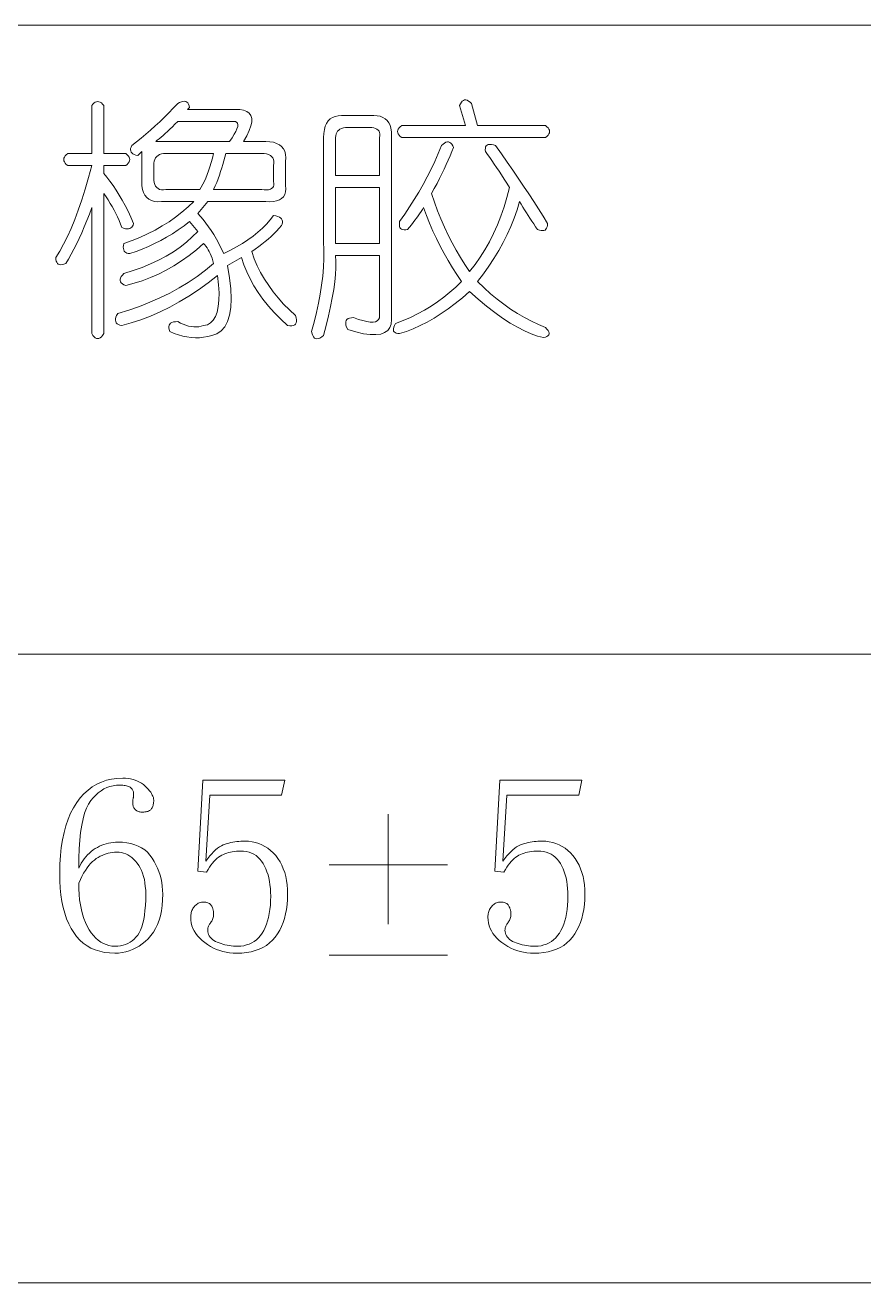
# Model space of a CAD drawing. Extents: x 1 to 297, y 1 to 210.
# Drawn here: x 33.11 to 40.3, y 29.56 to 40.34 of the extents above; entities that cross this region are included whole.
import ezdxf

# ---------------------------------------------------------------- set-up
doc = ezdxf.new("R2010")
doc.units = 0

msp = doc.modelspace()

# ---------------------------------------------------------------- linework, layer by layer
at = {"color": 7, "lineweight": 13}
for p, q in [((1.306, 40.342), (219.321, 40.342)), ((1.306, 34.953), (219.321, 34.953)), ((1.306, 29.565), (219.321, 29.565))]:
    msp.add_line(p, q, dxfattribs=at)
for points in [[(33.681, 39.653), (33.692, 39.666), (33.702, 39.675), (33.712, 39.682), (33.723, 39.686), (33.733, 39.688), (33.743, 39.686), (33.753, 39.682), (33.764, 39.675), (33.774, 39.666), (33.784, 39.653), (33.784, 39.242), (33.973, 39.242), (33.985, 39.232), (33.995, 39.221), (34.002, 39.211), (34.006, 39.201), (34.007, 39.191), (34.006, 39.18), (34.002, 39.17), (33.995, 39.16), (33.985, 39.149), (33.973, 39.139), (33.784, 39.139), (33.784, 39.071), (33.812, 39.039), (33.838, 39.004), (33.865, 38.967), (33.891, 38.928), (33.917, 38.886), (33.943, 38.842), (33.968, 38.796), (33.993, 38.747), (34.017, 38.696), (34.041, 38.642), (34.037, 38.629), (34.032, 38.619), (34.025, 38.61), (34.017, 38.604), (34.007, 38.599), (33.996, 38.597), (33.984, 38.596), (33.97, 38.598), (33.955, 38.602), (33.939, 38.608), (33.928, 38.638), (33.916, 38.669), (33.903, 38.699), (33.889, 38.728), (33.874, 38.758), (33.858, 38.787), (33.841, 38.815), (33.823, 38.844), (33.804, 38.872), (33.784, 38.899), (33.784, 37.699), (33.774, 37.684), (33.764, 37.672), (33.753, 37.663), (33.743, 37.658), (33.733, 37.656), (33.723, 37.658), (33.712, 37.663), (33.702, 37.672), (33.692, 37.684), (33.681, 37.699), (33.681, 38.779), (33.661, 38.722), (33.64, 38.667), (33.618, 38.614), (33.596, 38.562), (33.574, 38.513), (33.552, 38.466), (33.529, 38.422), (33.506, 38.379), (33.482, 38.338), (33.459, 38.299), (33.442, 38.293), (33.428, 38.29), (33.415, 38.289), (33.404, 38.291), (33.394, 38.295), (33.387, 38.301), (33.381, 38.31), (33.376, 38.321), (33.374, 38.335), (33.373, 38.351), (33.407, 38.405), (33.44, 38.464), (33.473, 38.53), (33.505, 38.6), (33.536, 38.676), (33.566, 38.758), (33.596, 38.845), (33.625, 38.938), (33.654, 39.036), (33.681, 39.139), (33.476, 39.139), (33.463, 39.149), (33.454, 39.16), (33.447, 39.17), (33.443, 39.18), (33.441, 39.191), (33.443, 39.201), (33.447, 39.211), (33.454, 39.221), (33.463, 39.232), (33.476, 39.242), (33.681, 39.242)], [(33.956, 38.471), (34.027, 38.496), (34.095, 38.523), (34.161, 38.553), (34.225, 38.586), (34.286, 38.621), (34.345, 38.658), (34.401, 38.697), (34.455, 38.739), (34.507, 38.784), (34.556, 38.831), (34.281, 38.831), (34.249, 38.829), (34.22, 38.832), (34.194, 38.839), (34.172, 38.85), (34.153, 38.865), (34.137, 38.884), (34.125, 38.907), (34.117, 38.935), (34.112, 38.966), (34.11, 39.002), (34.11, 39.259), (34.076, 39.225), (34.06, 39.229), (34.046, 39.234), (34.035, 39.24), (34.026, 39.247), (34.02, 39.255), (34.016, 39.264), (34.015, 39.274), (34.015, 39.285), (34.019, 39.297), (34.024, 39.311), (34.065, 39.342), (34.106, 39.374), (34.146, 39.408), (34.186, 39.442), (34.226, 39.478), (34.265, 39.514), (34.304, 39.552), (34.342, 39.59), (34.381, 39.63), (34.419, 39.671), (34.435, 39.679), (34.45, 39.686), (34.464, 39.689), (34.476, 39.69), (34.487, 39.688), (34.497, 39.683), (34.505, 39.675), (34.512, 39.665), (34.517, 39.652), (34.521, 39.636), (34.504, 39.619), (34.95, 39.619), (34.984, 39.613), (35.012, 39.603), (35.032, 39.587), (35.046, 39.567), (35.053, 39.542), (35.053, 39.512), (35.046, 39.478), (35.032, 39.438), (35.012, 39.394), (34.984, 39.345), (35.173, 39.345), (35.209, 39.343), (35.24, 39.338), (35.267, 39.329), (35.291, 39.317), (35.31, 39.302), (35.325, 39.283), (35.336, 39.261), (35.343, 39.235), (35.346, 39.206), (35.344, 39.173), (35.344, 38.968), (35.346, 38.939), (35.343, 38.913), (35.336, 38.891), (35.325, 38.872), (35.31, 38.856), (35.291, 38.844), (35.267, 38.836), (35.24, 38.831), (35.209, 38.829), (35.173, 38.831), (34.676, 38.831), (34.59, 38.728), (34.614, 38.703), (34.637, 38.676), (34.66, 38.646), (34.683, 38.615), (34.706, 38.582), (34.728, 38.547), (34.75, 38.509), (34.771, 38.47), (34.792, 38.428), (34.813, 38.385), (34.87, 38.413), (34.923, 38.442), (34.974, 38.472), (35.021, 38.503), (35.066, 38.535), (35.107, 38.568), (35.145, 38.602), (35.18, 38.637), (35.212, 38.673), (35.241, 38.711), (35.261, 38.707), (35.277, 38.702), (35.291, 38.696), (35.302, 38.689), (35.31, 38.681), (35.315, 38.671), (35.318, 38.661), (35.318, 38.65), (35.315, 38.638), (35.31, 38.625), (35.289, 38.601), (35.267, 38.578), (35.244, 38.554), (35.219, 38.532), (35.194, 38.509), (35.168, 38.487), (35.141, 38.465), (35.113, 38.444), (35.083, 38.423), (35.053, 38.402), (35.075, 38.341), (35.101, 38.281), (35.13, 38.223), (35.163, 38.166), (35.199, 38.111), (35.238, 38.056), (35.281, 38.004), (35.327, 37.952), (35.377, 37.902), (35.43, 37.853), (35.435, 37.834), (35.438, 37.817), (35.438, 37.803), (35.435, 37.79), (35.43, 37.781), (35.422, 37.773), (35.411, 37.768), (35.397, 37.766), (35.381, 37.765), (35.361, 37.768), (35.302, 37.823), (35.247, 37.879), (35.196, 37.935), (35.15, 37.993), (35.109, 38.051), (35.071, 38.109), (35.039, 38.169), (35.01, 38.229), (34.987, 38.289), (34.967, 38.351), (34.847, 38.282), (34.864, 38.177), (34.875, 38.082), (34.878, 37.998), (34.875, 37.923), (34.864, 37.858), (34.847, 37.803), (34.823, 37.758), (34.792, 37.722), (34.755, 37.697), (34.71, 37.682), (34.676, 37.673), (34.641, 37.667), (34.606, 37.663), (34.57, 37.663), (34.534, 37.665), (34.498, 37.67), (34.462, 37.677), (34.425, 37.687), (34.388, 37.701), (34.35, 37.716), (34.345, 37.733), (34.342, 37.747), (34.342, 37.76), (34.345, 37.771), (34.35, 37.781), (34.358, 37.788), (34.369, 37.794), (34.383, 37.799), (34.399, 37.801), (34.419, 37.802), (34.442, 37.789), (34.466, 37.779), (34.489, 37.77), (34.512, 37.764), (34.534, 37.759), (34.556, 37.757), (34.578, 37.756), (34.6, 37.758), (34.621, 37.762), (34.641, 37.768), (34.673, 37.775), (34.701, 37.79), (34.724, 37.813), (34.743, 37.845), (34.757, 37.883), (34.767, 37.93), (34.772, 37.985), (34.773, 38.047), (34.769, 38.118), (34.761, 38.196), (34.679, 38.133), (34.597, 38.075), (34.515, 38.021), (34.432, 37.971), (34.35, 37.926), (34.268, 37.886), (34.185, 37.849), (34.103, 37.818), (34.021, 37.791), (33.939, 37.768), (33.923, 37.772), (33.91, 37.777), (33.899, 37.784), (33.892, 37.792), (33.887, 37.802), (33.885, 37.813), (33.886, 37.825), (33.889, 37.839), (33.895, 37.854), (33.904, 37.871), (33.999, 37.9), (34.091, 37.932), (34.18, 37.967), (34.266, 38.005), (34.35, 38.046), (34.431, 38.091), (34.509, 38.138), (34.585, 38.189), (34.657, 38.242), (34.727, 38.299), (34.72, 38.322), (34.713, 38.344), (34.705, 38.365), (34.697, 38.384), (34.689, 38.402), (34.68, 38.418), (34.671, 38.434), (34.661, 38.447), (34.652, 38.46), (34.641, 38.471), (34.579, 38.418), (34.516, 38.368), (34.452, 38.323), (34.386, 38.281), (34.32, 38.243), (34.253, 38.209), (34.184, 38.179), (34.115, 38.152), (34.044, 38.13), (33.973, 38.111), (33.957, 38.118), (33.945, 38.126), (33.935, 38.134), (33.929, 38.143), (33.926, 38.153), (33.926, 38.164), (33.928, 38.175), (33.934, 38.187), (33.944, 38.2), (33.956, 38.213), (34.036, 38.239), (34.113, 38.266), (34.186, 38.296), (34.255, 38.329), (34.32, 38.363), (34.382, 38.401), (34.439, 38.44), (34.493, 38.482), (34.544, 38.527), (34.59, 38.573), (34.521, 38.659), (34.473, 38.622), (34.424, 38.588), (34.374, 38.555), (34.324, 38.525), (34.273, 38.496), (34.221, 38.47), (34.169, 38.446), (34.115, 38.423), (34.062, 38.403), (34.007, 38.385), (33.994, 38.386), (33.983, 38.388), (33.974, 38.393), (33.966, 38.399), (33.96, 38.406), (33.956, 38.416), (33.953, 38.427), (33.952, 38.44), (33.953, 38.454)], [(36.939, 39.671), (36.99, 39.482), (37.573, 39.482), (37.585, 39.472), (37.595, 39.461), (37.602, 39.451), (37.606, 39.441), (37.607, 39.431), (37.606, 39.42), (37.602, 39.41), (37.595, 39.4), (37.585, 39.389), (37.573, 39.379), (36.339, 39.379), (36.326, 39.389), (36.317, 39.4), (36.31, 39.41), (36.306, 39.42), (36.304, 39.431), (36.306, 39.441), (36.31, 39.451), (36.317, 39.461), (36.326, 39.472), (36.339, 39.482), (36.887, 39.482), (36.836, 39.653), (36.843, 39.669), (36.851, 39.682), (36.859, 39.691), (36.869, 39.697), (36.879, 39.701), (36.889, 39.701), (36.901, 39.698), (36.913, 39.692), (36.925, 39.683)], [(35.824, 39.568), (36.099, 39.568), (36.128, 39.566), (36.154, 39.561), (36.177, 39.552), (36.197, 39.54), (36.214, 39.525), (36.228, 39.506), (36.239, 39.484), (36.247, 39.458), (36.251, 39.429), (36.253, 39.396), (36.253, 37.819), (36.249, 37.781), (36.238, 37.75), (36.219, 37.725), (36.193, 37.707), (36.159, 37.695), (36.117, 37.69), (36.068, 37.691), (36.011, 37.698), (35.947, 37.713), (35.876, 37.733), (35.867, 37.753), (35.861, 37.77), (35.859, 37.786), (35.859, 37.799), (35.863, 37.811), (35.87, 37.82), (35.879, 37.827), (35.892, 37.832), (35.908, 37.835), (35.927, 37.836), (35.969, 37.821), (36.007, 37.81), (36.041, 37.802), (36.07, 37.798), (36.094, 37.798), (36.114, 37.801), (36.13, 37.809), (36.141, 37.82), (36.148, 37.835), (36.15, 37.853), (36.15, 38.368), (35.773, 38.368), (35.775, 38.318), (35.774, 38.263), (35.771, 38.205), (35.765, 38.143), (35.756, 38.076), (35.744, 38.006), (35.73, 37.931), (35.713, 37.852), (35.693, 37.769), (35.67, 37.682), (35.654, 37.67), (35.638, 37.661), (35.625, 37.656), (35.612, 37.655), (35.601, 37.656), (35.592, 37.661), (35.584, 37.67), (35.577, 37.682), (35.571, 37.697), (35.567, 37.716), (35.59, 37.798), (35.61, 37.879), (35.627, 37.959), (35.641, 38.037), (35.653, 38.115), (35.662, 38.191), (35.668, 38.267), (35.671, 38.342), (35.672, 38.415), (35.67, 38.488), (35.67, 39.379), (35.672, 39.415), (35.676, 39.447), (35.684, 39.475), (35.695, 39.5), (35.709, 39.521), (35.726, 39.538), (35.746, 39.551), (35.769, 39.56), (35.795, 39.566)], [(34.899, 39.516), (34.419, 39.516), (34.395, 39.493), (34.373, 39.471), (34.351, 39.45), (34.331, 39.431), (34.311, 39.413), (34.293, 39.397), (34.276, 39.382), (34.259, 39.368), (34.244, 39.356), (34.23, 39.345), (34.864, 39.345), (34.886, 39.377), (34.904, 39.407), (34.918, 39.432), (34.927, 39.455), (34.933, 39.473), (34.934, 39.489), (34.931, 39.501), (34.925, 39.509), (34.914, 39.515)], [(36.064, 39.465), (35.876, 39.465), (35.856, 39.464), (35.839, 39.461), (35.823, 39.457), (35.81, 39.451), (35.799, 39.443), (35.789, 39.434), (35.782, 39.423), (35.777, 39.41), (35.774, 39.395), (35.773, 39.379), (35.773, 39.053), (36.15, 39.053), (36.15, 39.379), (36.152, 39.395), (36.152, 39.41), (36.149, 39.423), (36.145, 39.434), (36.137, 39.443), (36.127, 39.451), (36.115, 39.457), (36.101, 39.461), (36.084, 39.464)], [(37.144, 39.311), (37.195, 39.239), (37.244, 39.169), (37.292, 39.099), (37.339, 39.031), (37.384, 38.963), (37.428, 38.897), (37.471, 38.832), (37.512, 38.767), (37.552, 38.704), (37.59, 38.642), (37.589, 38.626), (37.587, 38.613), (37.582, 38.601), (37.576, 38.593), (37.569, 38.586), (37.559, 38.582), (37.548, 38.581), (37.535, 38.582), (37.521, 38.585), (37.504, 38.591), (37.487, 38.615), (37.471, 38.639), (37.454, 38.663), (37.438, 38.687), (37.423, 38.711), (37.408, 38.735), (37.393, 38.759), (37.378, 38.783), (37.364, 38.807), (37.35, 38.831), (37.328, 38.759), (37.303, 38.688), (37.274, 38.618), (37.243, 38.548), (37.209, 38.479), (37.171, 38.411), (37.13, 38.343), (37.087, 38.277), (37.04, 38.21), (36.99, 38.145), (37.045, 38.092), (37.101, 38.041), (37.158, 37.994), (37.215, 37.95), (37.273, 37.909), (37.331, 37.871), (37.391, 37.836), (37.451, 37.805), (37.511, 37.776), (37.573, 37.751), (37.585, 37.737), (37.594, 37.725), (37.6, 37.714), (37.603, 37.704), (37.603, 37.695), (37.6, 37.687), (37.593, 37.68), (37.584, 37.674), (37.571, 37.669), (37.556, 37.665), (37.503, 37.678), (37.448, 37.697), (37.391, 37.722), (37.331, 37.753), (37.269, 37.789), (37.204, 37.831), (37.137, 37.88), (37.067, 37.934), (36.996, 37.993), (36.921, 38.059), (36.86, 38.006), (36.799, 37.957), (36.738, 37.912), (36.677, 37.87), (36.617, 37.832), (36.557, 37.798), (36.498, 37.768), (36.439, 37.741), (36.38, 37.718), (36.321, 37.699), (36.306, 37.7), (36.293, 37.703), (36.282, 37.707), (36.275, 37.713), (36.27, 37.721), (36.268, 37.73), (36.269, 37.741), (36.272, 37.754), (36.278, 37.769), (36.287, 37.785), (36.351, 37.81), (36.414, 37.838), (36.475, 37.868), (36.534, 37.9), (36.591, 37.935), (36.647, 37.972), (36.701, 38.012), (36.753, 38.054), (36.804, 38.098), (36.853, 38.145), (36.813, 38.204), (36.774, 38.263), (36.737, 38.324), (36.702, 38.386), (36.669, 38.449), (36.637, 38.513), (36.607, 38.578), (36.579, 38.644), (36.552, 38.711), (36.527, 38.779), (36.517, 38.762), (36.505, 38.744), (36.493, 38.726), (36.481, 38.708), (36.467, 38.689), (36.453, 38.67), (36.438, 38.651), (36.423, 38.631), (36.407, 38.611), (36.39, 38.591), (36.374, 38.588), (36.36, 38.588), (36.348, 38.59), (36.338, 38.593), (36.33, 38.599), (36.324, 38.607), (36.32, 38.617), (36.319, 38.629), (36.319, 38.643), (36.321, 38.659), (36.365, 38.721), (36.407, 38.784), (36.447, 38.847), (36.486, 38.911), (36.523, 38.976), (36.558, 39.042), (36.591, 39.108), (36.623, 39.175), (36.653, 39.242), (36.681, 39.311), (36.695, 39.323), (36.707, 39.332), (36.719, 39.338), (36.731, 39.341), (36.741, 39.341), (36.751, 39.337), (36.761, 39.331), (36.769, 39.322), (36.777, 39.309), (36.784, 39.293), (36.77, 39.259), (36.755, 39.223), (36.739, 39.186), (36.721, 39.148), (36.703, 39.109), (36.683, 39.069), (36.663, 39.028), (36.642, 38.986), (36.619, 38.943), (36.596, 38.899), (36.621, 38.825), (36.647, 38.752), (36.675, 38.681), (36.705, 38.611), (36.737, 38.543), (36.771, 38.477), (36.806, 38.413), (36.843, 38.351), (36.881, 38.29), (36.921, 38.231), (36.968, 38.29), (37.012, 38.353), (37.053, 38.418), (37.091, 38.486), (37.127, 38.556), (37.16, 38.63), (37.19, 38.706), (37.218, 38.785), (37.242, 38.866), (37.264, 38.951), (37.241, 38.988), (37.218, 39.023), (37.195, 39.058), (37.174, 39.09), (37.153, 39.122), (37.133, 39.152), (37.113, 39.181), (37.094, 39.208), (37.076, 39.234), (37.059, 39.259), (37.056, 39.275), (37.057, 39.289), (37.059, 39.3), (37.064, 39.309), (37.071, 39.315), (37.081, 39.319), (37.093, 39.32), (37.108, 39.319), (37.125, 39.316)], [(34.727, 39.242), (34.316, 39.242), (34.296, 39.241), (34.279, 39.238), (34.263, 39.233), (34.25, 39.226), (34.239, 39.216), (34.229, 39.205), (34.222, 39.192), (34.217, 39.176), (34.214, 39.159), (34.213, 39.139), (34.213, 39.036), (34.214, 39.014), (34.217, 38.994), (34.222, 38.977), (34.229, 38.962), (34.239, 38.951), (34.25, 38.942), (34.263, 38.935), (34.279, 38.932), (34.296, 38.931), (34.316, 38.933), (34.607, 38.933), (34.621, 38.955), (34.634, 38.979), (34.647, 39.004), (34.659, 39.032), (34.671, 39.062), (34.683, 39.094), (34.695, 39.128), (34.706, 39.164), (34.717, 39.202)], [(35.139, 39.242), (34.83, 39.242), (34.823, 39.211), (34.815, 39.18), (34.806, 39.149), (34.797, 39.119), (34.787, 39.088), (34.777, 39.057), (34.765, 39.026), (34.753, 38.995), (34.741, 38.964), (34.727, 38.933), (35.139, 38.933), (35.161, 38.931), (35.181, 38.931), (35.198, 38.932), (35.213, 38.936), (35.224, 38.942), (35.233, 38.95), (35.239, 38.96), (35.243, 38.972), (35.243, 38.986), (35.241, 39.002), (35.241, 39.139), (35.243, 39.159), (35.243, 39.176), (35.239, 39.192), (35.233, 39.205), (35.224, 39.216), (35.213, 39.226), (35.198, 39.233), (35.181, 39.238), (35.161, 39.241)], [(36.15, 38.951), (35.773, 38.951), (35.773, 38.471), (36.15, 38.471)], [(33.904, 33.341), (33.944, 33.34), (33.982, 33.336), (34.017, 33.329), (34.05, 33.319), (34.081, 33.307), (34.109, 33.292), (34.136, 33.274), (34.159, 33.254), (34.181, 33.23), (34.2, 33.204), (34.217, 33.176), (34.232, 33.148), (34.246, 33.119), (34.258, 33.089), (34.268, 33.058), (34.276, 33.027), (34.282, 32.995), (34.286, 32.963), (34.289, 32.93), (34.29, 32.896), (34.289, 32.846), (34.285, 32.798), (34.279, 32.753), (34.27, 32.711), (34.259, 32.672), (34.245, 32.635), (34.229, 32.601), (34.21, 32.569), (34.189, 32.54), (34.166, 32.514), (34.14, 32.491), (34.114, 32.469), (34.088, 32.451), (34.06, 32.435), (34.032, 32.421), (34.003, 32.41), (33.973, 32.401), (33.942, 32.395), (33.911, 32.391), (33.879, 32.39), (33.833, 32.392), (33.79, 32.397), (33.75, 32.406), (33.711, 32.418), (33.675, 32.434), (33.641, 32.453), (33.609, 32.476), (33.58, 32.502), (33.552, 32.532), (33.527, 32.566), (33.504, 32.602), (33.484, 32.642), (33.466, 32.685), (33.45, 32.732), (33.437, 32.781), (33.426, 32.834), (33.418, 32.889), (33.412, 32.948), (33.408, 33.01), (33.407, 33.076), (33.409, 33.153), (33.413, 33.226), (33.42, 33.296), (33.43, 33.362), (33.444, 33.424), (33.46, 33.482), (33.479, 33.537), (33.5, 33.589), (33.525, 33.636), (33.553, 33.68), (33.583, 33.72), (33.615, 33.756), (33.65, 33.787), (33.686, 33.814), (33.724, 33.837), (33.765, 33.856), (33.807, 33.871), (33.852, 33.882), (33.898, 33.888), (33.947, 33.89), (33.971, 33.889), (33.993, 33.887), (34.015, 33.884), (34.036, 33.879), (34.055, 33.873), (34.074, 33.865), (34.092, 33.856), (34.109, 33.846), (34.125, 33.834), (34.14, 33.821), (34.154, 33.808), (34.166, 33.795), (34.177, 33.782), (34.187, 33.769), (34.195, 33.757), (34.201, 33.745), (34.206, 33.734), (34.21, 33.723), (34.212, 33.712), (34.213, 33.701), (34.213, 33.691), (34.212, 33.682), (34.211, 33.673), (34.209, 33.664), (34.208, 33.656), (34.205, 33.649), (34.202, 33.642), (34.199, 33.636), (34.195, 33.63), (34.191, 33.624), (34.187, 33.619), (34.182, 33.615), (34.176, 33.611), (34.169, 33.608), (34.163, 33.605), (34.155, 33.603), (34.147, 33.601), (34.138, 33.6), (34.129, 33.599), (34.119, 33.598), (34.11, 33.599), (34.102, 33.599), (34.095, 33.6), (34.088, 33.602), (34.081, 33.604), (34.075, 33.606), (34.069, 33.609), (34.064, 33.612), (34.059, 33.616), (34.054, 33.62), (34.05, 33.624), (34.047, 33.629), (34.043, 33.635), (34.041, 33.64), (34.038, 33.647), (34.036, 33.653), (34.035, 33.66), (34.034, 33.668), (34.033, 33.676), (34.033, 33.684), (34.033, 33.688), (34.033, 33.691), (34.033, 33.694), (34.034, 33.698), (34.034, 33.701), (34.034, 33.705), (34.035, 33.708), (34.036, 33.712), (34.036, 33.715), (34.037, 33.718), (34.038, 33.722), (34.039, 33.725), (34.039, 33.729), (34.04, 33.732), (34.04, 33.736), (34.041, 33.739), (34.041, 33.742), (34.041, 33.746), (34.041, 33.749), (34.041, 33.753), (34.041, 33.76), (34.04, 33.766), (34.039, 33.772), (34.037, 33.778), (34.035, 33.784), (34.032, 33.789), (34.029, 33.794), (34.025, 33.799), (34.021, 33.804), (34.016, 33.808), (34.01, 33.813), (34.004, 33.816), (33.996, 33.819), (33.988, 33.822), (33.979, 33.825), (33.969, 33.826), (33.959, 33.828), (33.947, 33.829), (33.935, 33.83), (33.921, 33.83), (33.893, 33.829), (33.865, 33.825), (33.838, 33.818), (33.812, 33.809), (33.786, 33.797), (33.762, 33.782), (33.738, 33.765), (33.716, 33.745), (33.694, 33.722), (33.673, 33.697), (33.653, 33.667), (33.636, 33.631), (33.62, 33.589), (33.607, 33.541), (33.596, 33.486), (33.586, 33.425), (33.579, 33.358), (33.574, 33.284), (33.571, 33.205), (33.57, 33.118), (33.581, 33.14), (33.592, 33.161), (33.604, 33.18), (33.617, 33.199), (33.631, 33.216), (33.646, 33.232), (33.661, 33.247), (33.677, 33.261), (33.694, 33.274), (33.711, 33.286), (33.73, 33.296), (33.748, 33.306), (33.767, 33.314), (33.785, 33.321), (33.805, 33.327), (33.824, 33.332), (33.844, 33.336), (33.864, 33.339), (33.884, 33.341)], [(34.993, 33.35), (35.025, 33.349), (35.056, 33.345), (35.085, 33.339), (35.114, 33.33), (35.141, 33.319), (35.167, 33.305), (35.191, 33.289), (35.215, 33.27), (35.237, 33.249), (35.259, 33.226), (35.278, 33.2), (35.296, 33.173), (35.311, 33.144), (35.324, 33.113), (35.336, 33.081), (35.345, 33.047), (35.352, 33.012), (35.357, 32.975), (35.36, 32.936), (35.361, 32.896), (35.36, 32.85), (35.357, 32.807), (35.352, 32.765), (35.344, 32.726), (35.335, 32.688), (35.323, 32.652), (35.309, 32.618), (35.293, 32.586), (35.275, 32.555), (35.254, 32.527), (35.232, 32.501), (35.207, 32.478), (35.18, 32.457), (35.15, 32.439), (35.118, 32.424), (35.084, 32.412), (35.048, 32.402), (35.009, 32.395), (34.968, 32.391), (34.924, 32.39), (34.894, 32.391), (34.864, 32.394), (34.835, 32.398), (34.806, 32.404), (34.779, 32.412), (34.751, 32.422), (34.725, 32.434), (34.699, 32.448), (34.674, 32.463), (34.65, 32.48), (34.627, 32.498), (34.607, 32.517), (34.589, 32.537), (34.573, 32.558), (34.56, 32.58), (34.549, 32.602), (34.541, 32.625), (34.535, 32.649), (34.531, 32.673), (34.53, 32.698), (34.53, 32.709), (34.531, 32.719), (34.533, 32.728), (34.535, 32.738), (34.538, 32.747), (34.541, 32.756), (34.545, 32.764), (34.549, 32.773), (34.554, 32.781), (34.56, 32.788), (34.566, 32.796), (34.573, 32.802), (34.58, 32.808), (34.587, 32.813), (34.595, 32.817), (34.604, 32.821), (34.613, 32.824), (34.622, 32.826), (34.631, 32.827), (34.641, 32.827), (34.651, 32.827), (34.661, 32.826), (34.669, 32.824), (34.677, 32.822), (34.684, 32.818), (34.691, 32.815), (34.697, 32.81), (34.702, 32.805), (34.706, 32.799), (34.71, 32.793), (34.713, 32.786), (34.716, 32.779), (34.719, 32.773), (34.721, 32.767), (34.723, 32.761), (34.724, 32.755), (34.726, 32.749), (34.726, 32.743), (34.727, 32.738), (34.727, 32.733), (34.727, 32.723), (34.726, 32.713), (34.725, 32.704), (34.723, 32.695), (34.721, 32.687), (34.718, 32.679), (34.715, 32.671), (34.711, 32.664), (34.706, 32.658), (34.701, 32.651), (34.697, 32.645), (34.692, 32.639), (34.688, 32.633), (34.685, 32.627), (34.682, 32.62), (34.68, 32.614), (34.678, 32.607), (34.677, 32.601), (34.676, 32.594), (34.676, 32.587), (34.677, 32.574), (34.679, 32.561), (34.683, 32.549), (34.689, 32.538), (34.696, 32.527), (34.705, 32.517), (34.716, 32.508), (34.728, 32.499), (34.742, 32.491), (34.757, 32.484), (34.774, 32.478), (34.79, 32.472), (34.807, 32.467), (34.824, 32.462), (34.842, 32.458), (34.859, 32.455), (34.877, 32.453), (34.896, 32.451), (34.914, 32.45), (34.933, 32.45), (34.96, 32.451), (34.985, 32.454), (35.009, 32.46), (35.032, 32.468), (35.054, 32.478), (35.074, 32.49), (35.093, 32.505), (35.111, 32.521), (35.128, 32.54), (35.143, 32.561), (35.157, 32.585), (35.169, 32.61), (35.18, 32.637), (35.189, 32.666), (35.198, 32.696), (35.204, 32.729), (35.209, 32.764), (35.213, 32.8), (35.215, 32.838), (35.216, 32.878), (35.215, 32.912), (35.213, 32.944), (35.21, 32.976), (35.205, 33.005), (35.2, 33.034), (35.193, 33.061), (35.184, 33.087), (35.175, 33.112), (35.164, 33.135), (35.151, 33.157), (35.138, 33.177), (35.123, 33.196), (35.107, 33.212), (35.09, 33.226), (35.071, 33.237), (35.051, 33.247), (35.03, 33.255), (35.007, 33.26), (34.984, 33.263), (34.959, 33.264), (34.94, 33.264), (34.922, 33.263), (34.904, 33.261), (34.887, 33.259), (34.871, 33.256), (34.855, 33.252), (34.839, 33.247), (34.824, 33.242), (34.81, 33.236), (34.796, 33.23), (34.782, 33.222), (34.769, 33.213), (34.755, 33.202), (34.742, 33.19), (34.729, 33.176), (34.717, 33.161), (34.704, 33.144), (34.691, 33.126), (34.679, 33.106), (34.667, 33.084), (34.59, 33.093), (34.633, 33.873), (35.336, 33.873), (35.31, 33.744), (34.693, 33.744), (34.659, 33.178), (34.676, 33.202), (34.693, 33.223), (34.71, 33.242), (34.726, 33.259), (34.743, 33.275), (34.76, 33.289), (34.776, 33.3), (34.793, 33.31), (34.809, 33.318), (34.826, 33.324), (34.842, 33.329), (34.858, 33.333), (34.875, 33.337), (34.892, 33.341), (34.908, 33.343), (34.925, 33.346), (34.942, 33.348), (34.959, 33.349), (34.976, 33.35)], [(37.542, 33.35), (37.574, 33.349), (37.604, 33.345), (37.634, 33.339), (37.662, 33.33), (37.689, 33.319), (37.715, 33.305), (37.74, 33.289), (37.764, 33.27), (37.786, 33.249), (37.807, 33.226), (37.827, 33.2), (37.844, 33.173), (37.86, 33.144), (37.873, 33.113), (37.884, 33.081), (37.894, 33.047), (37.901, 33.012), (37.906, 32.975), (37.909, 32.936), (37.91, 32.896), (37.909, 32.85), (37.906, 32.807), (37.901, 32.765), (37.893, 32.726), (37.883, 32.688), (37.872, 32.652), (37.858, 32.618), (37.842, 32.586), (37.823, 32.555), (37.803, 32.527), (37.78, 32.501), (37.756, 32.478), (37.728, 32.457), (37.699, 32.439), (37.667, 32.424), (37.633, 32.412), (37.596, 32.402), (37.558, 32.395), (37.516, 32.391), (37.473, 32.39), (37.443, 32.391), (37.413, 32.394), (37.384, 32.398), (37.355, 32.404), (37.327, 32.412), (37.3, 32.422), (37.274, 32.434), (37.248, 32.448), (37.223, 32.463), (37.199, 32.48), (37.176, 32.498), (37.156, 32.517), (37.138, 32.537), (37.122, 32.558), (37.109, 32.58), (37.098, 32.602), (37.09, 32.625), (37.084, 32.649), (37.08, 32.673), (37.079, 32.698), (37.079, 32.709), (37.08, 32.719), (37.081, 32.728), (37.084, 32.738), (37.086, 32.747), (37.09, 32.756), (37.093, 32.764), (37.098, 32.773), (37.103, 32.781), (37.109, 32.788), (37.115, 32.796), (37.122, 32.802), (37.129, 32.808), (37.136, 32.813), (37.144, 32.817), (37.152, 32.821), (37.161, 32.824), (37.17, 32.826), (37.18, 32.827), (37.19, 32.827), (37.2, 32.827), (37.209, 32.826), (37.218, 32.824), (37.226, 32.822), (37.233, 32.818), (37.24, 32.815), (37.245, 32.81), (37.251, 32.805), (37.255, 32.799), (37.259, 32.793), (37.262, 32.786), (37.265, 32.779), (37.267, 32.773), (37.27, 32.767), (37.272, 32.761), (37.273, 32.755), (37.274, 32.749), (37.275, 32.743), (37.276, 32.738), (37.276, 32.733), (37.276, 32.723), (37.275, 32.713), (37.274, 32.704), (37.272, 32.695), (37.269, 32.687), (37.267, 32.679), (37.263, 32.671), (37.259, 32.664), (37.255, 32.658), (37.25, 32.651), (37.245, 32.645), (37.241, 32.639), (37.237, 32.633), (37.234, 32.627), (37.231, 32.62), (37.229, 32.614), (37.227, 32.607), (37.225, 32.601), (37.225, 32.594), (37.224, 32.587), (37.225, 32.574), (37.228, 32.561), (37.232, 32.549), (37.237, 32.538), (37.245, 32.527), (37.254, 32.517), (37.264, 32.508), (37.277, 32.499), (37.29, 32.491), (37.306, 32.484), (37.322, 32.478), (37.339, 32.472), (37.356, 32.467), (37.373, 32.462), (37.391, 32.458), (37.408, 32.455), (37.426, 32.453), (37.444, 32.451), (37.463, 32.45), (37.482, 32.45), (37.508, 32.451), (37.534, 32.454), (37.558, 32.46), (37.581, 32.468), (37.603, 32.478), (37.623, 32.49), (37.642, 32.505), (37.66, 32.521), (37.676, 32.54), (37.692, 32.561), (37.705, 32.585), (37.718, 32.61), (37.729, 32.637), (37.738, 32.666), (37.746, 32.696), (37.753, 32.729), (37.758, 32.764), (37.762, 32.8), (37.764, 32.838), (37.764, 32.878), (37.764, 32.912), (37.762, 32.944), (37.759, 32.976), (37.754, 33.005), (37.748, 33.034), (37.741, 33.061), (37.733, 33.087), (37.723, 33.112), (37.712, 33.135), (37.7, 33.157), (37.687, 33.177), (37.672, 33.196), (37.656, 33.212), (37.638, 33.226), (37.62, 33.237), (37.6, 33.247), (37.579, 33.255), (37.556, 33.26), (37.532, 33.263), (37.507, 33.264), (37.489, 33.264), (37.471, 33.263), (37.453, 33.261), (37.436, 33.259), (37.419, 33.256), (37.403, 33.252), (37.388, 33.247), (37.373, 33.242), (37.358, 33.236), (37.344, 33.23), (37.331, 33.222), (37.317, 33.213), (37.304, 33.202), (37.291, 33.19), (37.278, 33.176), (37.265, 33.161), (37.253, 33.144), (37.24, 33.126), (37.228, 33.106), (37.216, 33.084), (37.139, 33.093), (37.182, 33.873), (37.884, 33.873), (37.859, 33.744), (37.242, 33.744), (37.207, 33.178), (37.224, 33.202), (37.241, 33.223), (37.258, 33.242), (37.275, 33.259), (37.292, 33.275), (37.309, 33.289), (37.325, 33.3), (37.342, 33.31), (37.358, 33.318), (37.374, 33.324), (37.391, 33.329), (37.407, 33.333), (37.424, 33.337), (37.44, 33.341), (37.457, 33.343), (37.474, 33.346), (37.491, 33.348), (37.507, 33.349), (37.525, 33.35)], [(33.57, 32.99), (33.571, 32.94), (33.574, 32.892), (33.578, 32.846), (33.584, 32.803), (33.593, 32.762), (33.602, 32.723), (33.614, 32.687), (33.628, 32.653), (33.643, 32.621), (33.66, 32.591), (33.678, 32.564), (33.698, 32.54), (33.717, 32.519), (33.738, 32.501), (33.76, 32.485), (33.782, 32.473), (33.805, 32.463), (33.829, 32.456), (33.853, 32.451), (33.879, 32.45), (33.904, 32.451), (33.928, 32.454), (33.95, 32.458), (33.972, 32.465), (33.992, 32.473), (34.011, 32.484), (34.029, 32.496), (34.046, 32.51), (34.061, 32.526), (34.076, 32.544), (34.089, 32.565), (34.1, 32.588), (34.111, 32.615), (34.12, 32.646), (34.127, 32.679), (34.133, 32.716), (34.138, 32.756), (34.142, 32.799), (34.144, 32.846), (34.144, 32.896), (34.144, 32.929), (34.141, 32.961), (34.138, 32.992), (34.133, 33.02), (34.126, 33.048), (34.118, 33.074), (34.109, 33.098), (34.098, 33.121), (34.085, 33.142), (34.071, 33.161), (34.057, 33.179), (34.041, 33.195), (34.025, 33.209), (34.008, 33.222), (33.991, 33.232), (33.973, 33.241), (33.955, 33.247), (33.936, 33.252), (33.916, 33.255), (33.896, 33.256), (33.877, 33.255), (33.859, 33.253), (33.84, 33.251), (33.822, 33.247), (33.805, 33.242), (33.787, 33.236), (33.77, 33.228), (33.753, 33.22), (33.736, 33.211), (33.72, 33.2), (33.704, 33.188), (33.688, 33.174), (33.672, 33.158), (33.657, 33.14), (33.642, 33.12), (33.627, 33.098), (33.612, 33.074), (33.598, 33.048), (33.584, 33.02)]]:
    msp.add_lwpolyline(points, close=True, dxfattribs=at)
for points in [[(36.224, 32.639), (36.224, 33.582)], [(36.732, 33.147), (35.716, 33.147)], [(35.716, 32.373), (36.732, 32.373)]]:
    msp.add_lwpolyline(points, dxfattribs=at)

doc.saveas('drawing.dxf')
